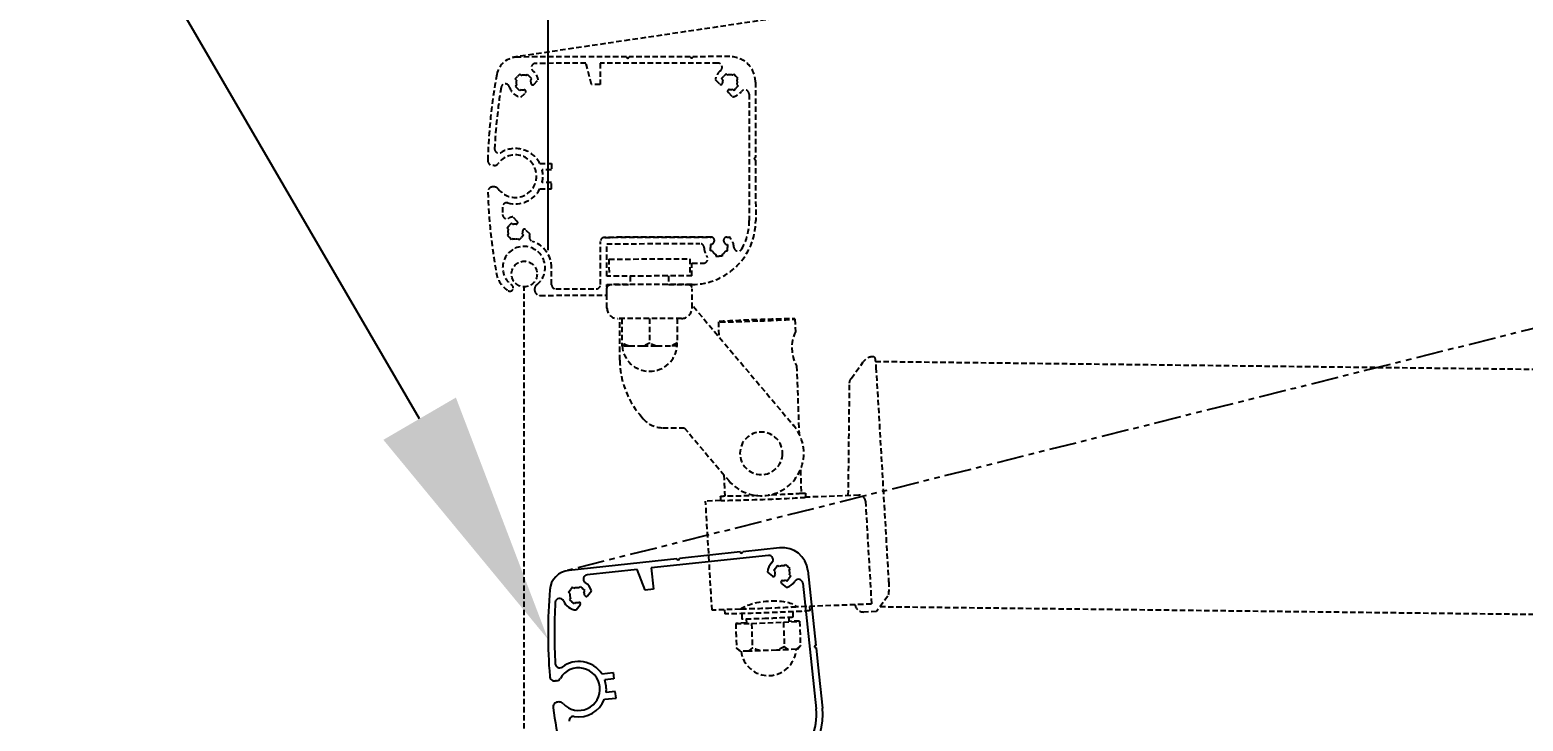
# Model space of a CAD drawing. Header units: millimetres. Extents: x 2183 to 14812, y 264 to 8523.
# Drawn here: x 7991.5 to 8342.5, y 4264.2 to 4426.6 of the extents above; entities that cross this region are included whole.
import ezdxf
from ezdxf import colors
from ezdxf.entities.mleader import LeaderData, LeaderLine
from ezdxf.math import Vec2, Vec3

# ---------------------------------------------------------------- set-up
doc = ezdxf.new("R2010")
doc.units = ezdxf.units.MM
doc.header["$LTSCALE"] = 0.2
doc.linetypes.add('HIDDEN', pattern=[9.525, 6.35, -3.175])
doc.linetypes.add('PHANTOM', pattern=[63.5, 31.75, -6.35, 6.35, -6.35, 6.35, -6.35])
doc.layers.get('Defpoints').update_dxf_attribs({"color": 9})
for name, color, linetype in [('キャンバス', 210, 'PHANTOM'), ('寸法1', 2, 'Continuous'), ('引出線', 2, 'Continuous'), ('製品', 4, 'Continuous'), ('隠れ線', 5, 'HIDDEN')]:
    doc.layers.add(name, color=color, linetype=linetype)
doc.styles.add('TENPAL（ｺﾞｼｯｸ)', font='MS PGothic.ttf')
doc.dimstyles.new('030-TENPAL', dxfattribs={"dimscale": 30, "dimtxt": 2, "dimasz": 2.5, "dimexe": 0, "dimexo": 3, "dimgap": 0.5, "dimtad": 1, "dimlfac": -1, "dimdsep": 46, "dimtxsty": 'TENPAL（ｺﾞｼｯｸ)', "dimblk1": 'DOTSMALL', "dimblk2": 'DOTSMALL', "dimsah": 1, "dimcen": 3, "dimazin": 2, "dimtfac": 1, "dimtofl": 0, "dimtmove": 0, "dimatfit": 3, "dimfxl": 1, "dimtolj": 1, "dimtzin": 0, "dimarcsym": 0})

# ---------------------------------------------------------------- blocks, each defined once
blk = doc.blocks.new('_DOTSMALL')
at = {"color": 0, "linetype": 'ByBlock', "const_width": 0.5}
blk.add_lwpolyline([(-0.0625, 0, 1), (0.0625, 0, 1)], format="xyb", close=True, dxfattribs=at)
blk = doc.blocks.new('*D87')
at = {"layer": 'Defpoints', "color": 0, "transparency": 16777216}
for p in [(8113.29, 5406.93), (9413.39, 4654.93), (8113.29, 4284.84)]:
    blk.add_point(p, dxfattribs=at)
at = {"layer": '寸法1', "color": 0, "lineweight": -2, "transparency": 16777216}
for p, q in [((8113.29, 4374.84), (8113.29, 5406.93)), ((9413.39, 5406.93), (8113.29, 5406.93)), ((9413.39, 4744.93), (9413.39, 5406.93))]:
    blk.add_line(p, q, dxfattribs=at)
at = {"layer": '寸法1', "color": 0, "lineweight": -2, "transparency": 16777216, "xscale": 75, "yscale": 75, "zscale": 75, "rotation": 180}
blk.add_blockref('_DOTSMALL', (8113.29, 5406.93), dxfattribs=at)
at = {"layer": '寸法1', "color": 0, "lineweight": -2, "transparency": 16777216, "xscale": 75, "yscale": 75, "zscale": 75}
blk.add_blockref('_DOTSMALL', (9413.39, 5406.93), dxfattribs=at)
at = {"layer": '寸法1', "color": 0, "transparency": 16777216, "insert": (8763.34, 5451.93), "char_height": 60, "attachment_point": 5, "style": 'TENPAL（ｺﾞｼｯｸ)'}
blk.add_mtext('\\A1;D=1300', dxfattribs=at)
blk = doc.blocks.new('*D86')
at = {"layer": 'Defpoints', "color": 0, "transparency": 16777216}
for p in [(9396.78, 4656.93), (7313.4, 4161.23), (8191.29, 4161.23)]:
    blk.add_point(p, dxfattribs=at)
at = {"layer": '寸法1', "color": 0, "lineweight": -2, "transparency": 16777216}
for p, q in [((9306.78, 4656.93), (7313.4, 4656.93)), ((7313.4, 4656.93), (7313.4, 4161.23)), ((8101.29, 4161.23), (7313.4, 4161.23))]:
    blk.add_line(p, q, dxfattribs=at)
at = {"layer": '寸法1', "color": 0, "lineweight": -2, "transparency": 16777216, "xscale": 75, "yscale": 75, "zscale": 75}
for p, rotation in [((7313.4, 4656.93), 90), ((7313.4, 4161.23), 270)]:
    blk.add_blockref('_DOTSMALL', p, dxfattribs=dict(at, rotation=rotation))
at = {"layer": '寸法1', "color": 0, "transparency": 16777216, "insert": (7268.4, 4409.08), "char_height": 60, "attachment_point": 5, "rotation": 90, "style": 'TENPAL（ｺﾞｼｯｸ)'}
blk.add_mtext('\\A1;H=496', dxfattribs=at)
blk = doc.blocks.new('*D89')
at = {"layer": 'Defpoints', "color": 0, "transparency": 16777216}
for p in [(9396.78, 4656.93), (7163.4, 1356.93), (7965.37, 1356.93)]:
    blk.add_point(p, dxfattribs=at)
at = {"layer": '寸法1', "color": 0, "lineweight": -2, "transparency": 16777216}
for p, q in [((9306.78, 4656.93), (7163.4, 4656.93)), ((7163.4, 4656.93), (7163.4, 1356.93)), ((7875.37, 1356.93), (7163.4, 1356.93))]:
    blk.add_line(p, q, dxfattribs=at)
at = {"layer": '寸法1', "color": 0, "lineweight": -2, "transparency": 16777216, "xscale": 75, "yscale": 75, "zscale": 75}
for p, rotation in [((7163.4, 4656.93), 90), ((7163.4, 1356.93), 270)]:
    blk.add_blockref('_DOTSMALL', p, dxfattribs=dict(at, rotation=rotation))
at = {"layer": '寸法1', "color": 0, "transparency": 16777216, "insert": (7118.4, 3006.93), "char_height": 60, "attachment_point": 5, "rotation": 90, "style": 'TENPAL（ｺﾞｼｯｸ)'}
blk.add_mtext('\\A1;3300', dxfattribs=at)

msp = doc.modelspace()

# ---------------------------------------------------------------- linework, layer by layer
at = {"layer": 'キャンバス', "color": 210, "extrusion": (2e-16, 1, 0)}
msp.add_line((9321.503, 4600.709), (8116.692, 4299.339), dxfattribs=at)
at = {"layer": '製品'}
for p, q in [((8158.483, 4303.932), (8144.164, 4302.4)), ((8167.73, 4304.921), (8159.079, 4303.995)), ((8143.568, 4302.337), (8118.147, 4299.618)), ((8134.242, 4299.831), (8122.477, 4298.572)), ((8136.105, 4295.001), (8134.242, 4299.831)), ((8165.077, 4303.128), (8137.562, 4300.186)), ((8137.562, 4300.186), (8138.094, 4295.214)), ((8166.34, 4299.627), (8166.811, 4300.21)), ((8167.282, 4300.794), (8166.811, 4300.21)), ((8167.608, 4300.531), (8167.282, 4300.794)), ((8168.777, 4300.656), (8169.04, 4300.982)), ((8168.777, 4300.656), (8169.04, 4300.982)), ((8168.777, 4300.656), (8169.04, 4300.982)), ((8168.777, 4300.656), (8169.04, 4300.982)), ((8168.777, 4300.656), (8169.04, 4300.982)), ((8168.777, 4300.656), (8169.04, 4300.982)), ((8168.777, 4300.656), (8169.04, 4300.982)), ((8168.777, 4300.656), (8169.04, 4300.982)), ((8169.04, 4300.982), (8169.624, 4300.511)), ((8169.04, 4300.982), (8169.624, 4300.511)), ((8169.04, 4300.982), (8169.624, 4300.511)), ((8169.04, 4300.982), (8169.624, 4300.511)), ((8169.04, 4300.982), (8169.624, 4300.511)), ((8169.04, 4300.982), (8169.624, 4300.511)), ((8169.04, 4300.982), (8169.624, 4300.511)), ((8169.04, 4300.982), (8169.624, 4300.511)), ((8170.208, 4300.04), (8169.624, 4300.511)), ((8170.208, 4300.04), (8169.624, 4300.511)), ((8170.208, 4300.04), (8169.624, 4300.511)), ((8170.208, 4300.04), (8169.624, 4300.511)), ((8169.945, 4299.714), (8170.208, 4300.04)), ((8169.945, 4299.714), (8170.208, 4300.04)), ((8169.945, 4299.714), (8170.208, 4300.04)), ((8169.945, 4299.714), (8170.208, 4300.04)), ((8164.877, 4299.202), (8166.056, 4298.25)), ((8166.666, 4299.364), (8166.34, 4299.627)), ((8166.402, 4298.196), (8166.436, 4298.209)), ((8168.042, 4296.873), (8168.048, 4296.909)), ((8168.168, 4296.546), (8169.348, 4295.594)), ((8169.128, 4297.378), (8169.454, 4297.115)), ((8169.454, 4297.115), (8169.925, 4297.699)), ((8170.395, 4298.282), (8169.925, 4297.699)), ((8170.069, 4298.545), (8170.395, 4298.282)), ((8173.143, 4296.621), (8176.298, 4267.117)), ((8174.334, 4299.593), (8176.216, 4281.993)), ((8118.115, 4294.469), (8118.586, 4295.053)), ((8118.115, 4294.469), (8118.586, 4295.053)), ((8118.115, 4294.469), (8118.586, 4295.053)), ((8118.115, 4294.469), (8118.586, 4295.053)), ((8118.115, 4294.469), (8118.586, 4295.053)), ((8118.115, 4294.469), (8118.586, 4295.053)), ((8118.115, 4294.469), (8118.586, 4295.053)), ((8118.115, 4294.469), (8118.586, 4295.053)), ((8118.441, 4294.206), (8118.115, 4294.469)), ((8118.441, 4294.206), (8118.115, 4294.469)), ((8118.441, 4294.206), (8118.115, 4294.469)), ((8118.441, 4294.206), (8118.115, 4294.469)), ((8118.441, 4294.206), (8118.115, 4294.469)), ((8118.441, 4294.206), (8118.115, 4294.469)), ((8118.441, 4294.206), (8118.115, 4294.469)), ((8118.441, 4294.206), (8118.115, 4294.469)), ((8118.566, 4293.038), (8118.303, 4292.712)), ((8118.303, 4292.712), (8118.887, 4292.241)), ((8119.057, 4295.637), (8118.586, 4295.053)), ((8119.057, 4295.637), (8118.586, 4295.053)), ((8119.057, 4295.637), (8118.586, 4295.053)), ((8119.057, 4295.637), (8118.586, 4295.053)), ((8119.383, 4295.374), (8119.057, 4295.637)), ((8119.383, 4295.374), (8119.057, 4295.637)), ((8119.383, 4295.374), (8119.057, 4295.637)), ((8119.383, 4295.374), (8119.057, 4295.637)), ((8120.552, 4295.499), (8120.815, 4295.825)), ((8120.815, 4295.825), (8121.399, 4295.354)), ((8121.982, 4294.883), (8121.399, 4295.354)), ((8121.719, 4294.557), (8121.982, 4294.883)), ((8122.225, 4293.471), (8122.189, 4293.477)), ((8122.551, 4293.597), (8123.503, 4294.777)), ((8138.094, 4295.214), (8136.105, 4295.001)), ((8119.471, 4291.77), (8118.887, 4292.241)), ((8119.734, 4292.096), (8119.471, 4291.77)), ((8119.896, 4290.306), (8120.848, 4291.485)), ((8120.902, 4291.831), (8120.889, 4291.865)), ((8176.28, 4281.396), (8176.705, 4277.419)), ((8125.908, 4275.305), (8128.627, 4275.596)), ((8128.627, 4275.596), (8128.786, 4274.105)), ((8176.705, 4277.419), (8177.79, 4267.277)), ((8115.281, 4273.666), (8115.011, 4273.637)), ((8128.786, 4274.105), (8126.623, 4273.873)), ((8115.813, 4268.694), (8115.542, 4268.666)), ((8126.546, 4269.339), (8129.265, 4269.63)), ((8129.105, 4271.122), (8126.942, 4270.89)), ((8129.265, 4269.63), (8129.105, 4271.122))]:
    msp.add_line(p, q, dxfattribs=at)
for centre, radius, start, end in [((8158.781, 4303.964), 0.3, 186.10419, 6.10419), ((8168.368, 4298.955), 6, 6.10419, 96.10419), ((8143.866, 4302.368), 0.3, 186.10419, 6.10419), ((8168.368, 4298.955), 3.5, 135.04663, 175.95409), ((8165.183, 4302.134), 1, 315.04663, 96.10419), ((8168.368, 4298.955), 1.75, 76.48112, 115.72725), ((8168.368, 4298.955), 1.75, 346.48112, 25.72725), ((8118.679, 4294.646), 5, 96.10419, 175.50135), ((8122.583, 4297.578), 1, 96.10419, 237.16175), ((8120.143, 4293.797), 3.5, 16.25428, 57.16175), ((8166.276, 4298.522), 0.35, 231.10419, 291.10419), ((8166.31, 4298.536), 0.35, 291.10419, 11.51012), ((8168.368, 4298.955), 1.75, 166.48112, 191.51012), ((8168.388, 4296.818), 0.35, 171.10419, 231.10419), ((8168.394, 4296.855), 0.35, 90.69826, 171.10419), ((8168.368, 4298.955), 1.75, 270.69826, 295.72725), ((8168.368, 4298.955), 3.5, 286.25428, 327.16175), ((8172.149, 4296.514), 1, 6.10419, 147.16175), ((8243.293, 4284.842), 130, 175.50135, 184.45804), ((8115.997, 4292.047), 1, 22.88725, 176.7604), ((8120.143, 4293.797), 1.75, 166.48112, 205.72725), ((8120.143, 4293.797), 1.75, 76.48112, 115.72725), ((8120.143, 4293.797), 1.75, 0.69826, 25.72725), ((8122.243, 4293.823), 0.35, 180.69826, 261.10419), ((8122.279, 4293.817), 0.35, 261.10419, 321.10419), ((8243.293, 4284.842), 128.5, 176.7604, 183.20709), ((8120.143, 4293.797), 3.5, 202.88725, 265.95409), ((8120.143, 4293.797), 1.75, 256.48112, 281.51012), ((8120.562, 4291.739), 0.35, 21.10419, 101.51012), ((8120.575, 4291.705), 0.35, 321.10419, 21.10419), ((8176.248, 4281.695), 0.3, 96.10419, 276.10419), ((8115.993, 4277.709), 1, 183.20709, 306.87505), ((8120.494, 4271.709), 5, 222.7434, 149.46497), ((8120.494, 4271.709), 6.5, 33.59061, 126.87505), ((8114.883, 4274.83), 1.2, 184.45804, 276.10419), ((8115.154, 4274.859), 1.2, 276.10419, 329.46497), ((8120.494, 4271.709), 6.5, 352.76182, 19.44655), ((8115.67, 4267.472), 1.2, 96.10419, 187.75033), ((8115.94, 4267.501), 1.2, 42.7434, 96.10419), ((8120.494, 4271.709), 6.5, 260.63818, 338.61776), ((8243.293, 4284.842), 130, 187.75033, 196.12984), ((8119.274, 4264.309), 1, 80.63818, 186.10419), ((8162.875, 4265.682), 15, 276.10419, 6.10419), ((8162.875, 4265.682), 13.5, 336.4287, 6.10419)]:
    msp.add_arc(centre, radius, start, end, dxfattribs=at)
at = {"layer": '隠れ線', "color": 252, "extrusion": (0.104528, 0.994522, 0)}
msp.add_line((9321.503, 4600.709), (8104.687, 4420.081, -220.5), dxfattribs=at)
at = {"layer": '隠れ線', "color": 252}
for p, q in [((8131.728, 4420.253, -220.5), (8106.163, 4420.206, -220.5)), ((8146.728, 4420.28, -220.5), (8132.328, 4420.254, -220.5)), ((8156.028, 4420.297, -220.5), (8147.328, 4420.281, -220.5)), ((8105.593, 4415.089, -220.5), (8106.123, 4415.62, -220.5)), ((8105.593, 4415.089, -220.5), (8106.123, 4415.62, -220.5)), ((8105.593, 4415.089, -220.5), (8106.123, 4415.62, -220.5)), ((8105.593, 4415.089, -220.5), (8106.123, 4415.62, -220.5)), ((8105.593, 4415.089, -220.5), (8106.123, 4415.62, -220.5)), ((8105.593, 4415.089, -220.5), (8106.123, 4415.62, -220.5)), ((8105.593, 4415.089, -220.5), (8106.123, 4415.62, -220.5)), ((8105.593, 4415.089, -220.5), (8106.123, 4415.62, -220.5)), ((8106.652, 4416.152, -220.5), (8106.123, 4415.62, -220.5)), ((8106.652, 4416.152, -220.5), (8106.123, 4415.62, -220.5)), ((8106.652, 4416.152, -220.5), (8106.123, 4415.62, -220.5)), ((8106.652, 4416.152, -220.5), (8106.123, 4415.62, -220.5)), ((8106.949, 4415.856, -220.5), (8106.652, 4416.152, -220.5)), ((8106.949, 4415.856, -220.5), (8106.652, 4416.152, -220.5)), ((8106.949, 4415.856, -220.5), (8106.652, 4416.152, -220.5)), ((8106.949, 4415.856, -220.5), (8106.652, 4416.152, -220.5)), ((8108.124, 4415.858, -220.5), (8108.42, 4416.155, -220.5)), ((8108.42, 4416.155, -220.5), (8108.951, 4415.626, -220.5)), ((8109.482, 4415.096, -220.5), (8108.951, 4415.626, -220.5)), ((8122.191, 4418.735, -220.5), (8110.36, 4418.714, -220.5)), ((8123.54, 4413.738, -220.5), (8122.191, 4418.735, -220.5)), ((8153.203, 4418.792, -220.5), (8125.531, 4418.741, -220.5)), ((8125.531, 4418.741, -220.5), (8125.54, 4413.741, -220.5)), ((8154.093, 4415.177, -220.5), (8154.623, 4415.709, -220.5)), ((8155.152, 4416.24, -220.5), (8154.623, 4415.709, -220.5)), ((8155.449, 4415.944, -220.5), (8155.152, 4416.24, -220.5)), ((8156.624, 4415.946, -220.5), (8156.92, 4416.243, -220.5)), ((8156.624, 4415.946, -220.5), (8156.92, 4416.243, -220.5)), ((8156.624, 4415.946, -220.5), (8156.92, 4416.243, -220.5)), ((8156.624, 4415.946, -220.5), (8156.92, 4416.243, -220.5)), ((8156.624, 4415.946, -220.5), (8156.92, 4416.243, -220.5)), ((8156.624, 4415.946, -220.5), (8156.92, 4416.243, -220.5)), ((8156.624, 4415.946, -220.5), (8156.92, 4416.243, -220.5)), ((8156.624, 4415.946, -220.5), (8156.92, 4416.243, -220.5)), ((8156.92, 4416.243, -220.5), (8157.451, 4415.714, -220.5)), ((8156.92, 4416.243, -220.5), (8157.451, 4415.714, -220.5)), ((8156.92, 4416.243, -220.5), (8157.451, 4415.714, -220.5)), ((8156.92, 4416.243, -220.5), (8157.451, 4415.714, -220.5)), ((8156.92, 4416.243, -220.5), (8157.451, 4415.714, -220.5)), ((8156.92, 4416.243, -220.5), (8157.451, 4415.714, -220.5)), ((8156.92, 4416.243, -220.5), (8157.451, 4415.714, -220.5)), ((8156.92, 4416.243, -220.5), (8157.451, 4415.714, -220.5)), ((8157.982, 4415.184, -220.5), (8157.451, 4415.714, -220.5)), ((8157.982, 4415.184, -220.5), (8157.451, 4415.714, -220.5)), ((8157.982, 4415.184, -220.5), (8157.451, 4415.714, -220.5)), ((8157.982, 4415.184, -220.5), (8157.451, 4415.714, -220.5)), ((8105.89, 4414.793, -220.5), (8105.593, 4415.089, -220.5)), ((8105.89, 4414.793, -220.5), (8105.593, 4415.089, -220.5)), ((8105.89, 4414.793, -220.5), (8105.593, 4415.089, -220.5)), ((8105.89, 4414.793, -220.5), (8105.593, 4415.089, -220.5)), ((8105.89, 4414.793, -220.5), (8105.593, 4415.089, -220.5)), ((8105.89, 4414.793, -220.5), (8105.593, 4415.089, -220.5)), ((8105.89, 4414.793, -220.5), (8105.593, 4415.089, -220.5)), ((8105.89, 4414.793, -220.5), (8105.593, 4415.089, -220.5)), ((8105.892, 4413.618, -220.5), (8105.596, 4413.321, -220.5)), ((8105.596, 4413.321, -220.5), (8106.128, 4412.792, -220.5)), ((8106.659, 4412.263, -220.5), (8106.128, 4412.792, -220.5)), ((8106.955, 4412.559, -220.5), (8106.659, 4412.263, -220.5)), ((8108.088, 4412.174, -220.5), (8108.079, 4412.21, -220.5)), ((8109.187, 4414.799, -220.5), (8109.482, 4415.096, -220.5)), ((8109.576, 4413.667, -220.5), (8109.54, 4413.676, -220.5)), ((8109.914, 4413.758, -220.5), (8110.983, 4414.832, -220.5)), ((8125.54, 4413.741, -220.5), (8123.54, 4413.738, -220.5)), ((8152.593, 4414.907, -220.5), (8153.667, 4413.838, -220.5)), ((8154.005, 4413.748, -220.5), (8154.04, 4413.757, -220.5)), ((8154.39, 4414.882, -220.5), (8154.093, 4415.177, -220.5)), ((8155.498, 4412.26, -220.5), (8155.507, 4412.296, -220.5)), ((8156.63, 4412.65, -220.5), (8156.927, 4412.354, -220.5)), ((8156.927, 4412.354, -220.5), (8157.456, 4412.885, -220.5)), ((8157.985, 4413.417, -220.5), (8157.456, 4412.885, -220.5)), ((8157.687, 4414.888, -220.5), (8157.982, 4415.184, -220.5)), ((8157.687, 4414.888, -220.5), (8157.982, 4415.184, -220.5)), ((8157.687, 4414.888, -220.5), (8157.982, 4415.184, -220.5)), ((8157.687, 4414.888, -220.5), (8157.982, 4415.184, -220.5)), ((8157.689, 4413.712, -220.5), (8157.985, 4413.417, -220.5)), ((8162.039, 4414.308, -220.5), (8162.071, 4396.608, -220.5)), ((8106.929, 4410.762, -220.5), (8107.999, 4411.836, -220.5)), ((8155.589, 4411.922, -220.5), (8156.662, 4410.853, -220.5)), ((8160.544, 4411.477, -220.5), (8160.598, 4381.805, -220.5)), ((8100.6, 4394.696, -220.5), (8100.328, 4394.696, -220.5)), ((8111.34, 4395.216, -220.5), (8114.074, 4395.221, -220.5)), ((8114.074, 4395.221, -220.5), (8114.077, 4393.721, -220.5)), ((8162.073, 4396.008, -220.5), (8162.08, 4392.008, -220.5)), ((8114.077, 4393.721, -220.5), (8111.901, 4393.717, -220.5)), ((8162.08, 4392.008, -220.5), (8162.098, 4381.808, -220.5)), ((8100.609, 4389.696, -220.5), (8100.337, 4389.696, -220.5)), ((8111.351, 4389.216, -220.5), (8114.085, 4389.221, -220.5)), ((8114.082, 4390.721, -220.5), (8111.907, 4390.717, -220.5)), ((8114.085, 4389.221, -220.5), (8114.082, 4390.721, -220.5)), ((8102.593, 4384.971, -220.5), (8102.596, 4383.231, -220.5)), ((8103.657, 4380.085, -220.5), (8104.186, 4380.617, -220.5)), ((8104.716, 4381.148, -220.5), (8104.186, 4380.617, -220.5)), ((8105.012, 4380.852, -220.5), (8104.716, 4381.148, -220.5)), ((8106.054, 4381.58, -220.5), (8104.98, 4382.649, -220.5)), ((8106.145, 4381.242, -220.5), (8106.135, 4381.206, -220.5)), ((8103.954, 4379.79, -220.5), (8103.657, 4380.085, -220.5)), ((8103.956, 4378.614, -220.5), (8103.66, 4378.318, -220.5)), ((8103.956, 4378.614, -220.5), (8103.66, 4378.318, -220.5)), ((8103.956, 4378.614, -220.5), (8103.66, 4378.318, -220.5)), ((8103.956, 4378.614, -220.5), (8103.66, 4378.318, -220.5)), ((8103.66, 4378.318, -220.5), (8104.191, 4377.788, -220.5)), ((8103.66, 4378.318, -220.5), (8104.191, 4377.788, -220.5)), ((8103.66, 4378.318, -220.5), (8104.191, 4377.788, -220.5)), ((8103.66, 4378.318, -220.5), (8104.191, 4377.788, -220.5)), ((8104.723, 4377.259, -220.5), (8104.191, 4377.788, -220.5)), ((8104.723, 4377.259, -220.5), (8104.191, 4377.788, -220.5)), ((8104.723, 4377.259, -220.5), (8104.191, 4377.788, -220.5)), ((8104.723, 4377.259, -220.5), (8104.191, 4377.788, -220.5)), ((8104.723, 4377.259, -220.5), (8104.191, 4377.788, -220.5)), ((8104.723, 4377.259, -220.5), (8104.191, 4377.788, -220.5)), ((8104.723, 4377.259, -220.5), (8104.191, 4377.788, -220.5)), ((8104.723, 4377.259, -220.5), (8104.191, 4377.788, -220.5)), ((8105.018, 4377.556, -220.5), (8104.723, 4377.259, -220.5)), ((8105.018, 4377.556, -220.5), (8104.723, 4377.259, -220.5)), ((8105.018, 4377.556, -220.5), (8104.723, 4377.259, -220.5)), ((8105.018, 4377.556, -220.5), (8104.723, 4377.259, -220.5)), ((8105.018, 4377.556, -220.5), (8104.723, 4377.259, -220.5)), ((8105.018, 4377.556, -220.5), (8104.723, 4377.259, -220.5)), ((8105.018, 4377.556, -220.5), (8104.723, 4377.259, -220.5)), ((8105.018, 4377.556, -220.5), (8104.723, 4377.259, -220.5)), ((8106.194, 4377.558, -220.5), (8106.49, 4377.262, -220.5)), ((8106.49, 4377.262, -220.5), (8107.02, 4377.794, -220.5)), ((8107.549, 4378.325, -220.5), (8107.02, 4377.794, -220.5)), ((8107.252, 4378.62, -220.5), (8107.549, 4378.325, -220.5)), ((8107.638, 4379.754, -220.5), (8107.602, 4379.745, -220.5)), ((8109.049, 4378.595, -220.5), (8107.976, 4379.664, -220.5)), ((8151.643, 4377.889, -220.5), (8126.606, 4377.843, -220.5)), ((8126.606, 4377.843, -220.5), (8151.643, 4377.889, -220.5)), ((8152.25, 4377.54, -220.5), (8152.296, 4377.459, -220.5)), ((8154.691, 4377.544, -220.5), (8154.644, 4377.464, -220.5)), ((8155.296, 4377.896, -220.5), (8155.955, 4377.897, -220.5)), ((8125.626, 4366.742, -220.5), (8125.607, 4376.842, -220.5)), ((8127.108, 4376.344, -220.5), (8148.972, 4376.384, -220.5)), ((8127.122, 4368.744, -220.5), (8127.108, 4376.344, -220.5)), ((8151.891, 4376.175, -220.5), (8151.473, 4376.175, -220.5)), ((8151.473, 4376.175, -220.5), (8151.474, 4375.425, -220.5)), ((8151.475, 4374.675, -220.5), (8151.474, 4375.425, -220.5)), ((8151.894, 4374.675, -220.5), (8151.475, 4374.675, -220.5)), ((8152.727, 4373.846, -220.5), (8152.728, 4373.427, -220.5)), ((8152.727, 4373.846, -220.5), (8152.728, 4373.427, -220.5)), ((8152.727, 4373.846, -220.5), (8152.728, 4373.427, -220.5)), ((8152.727, 4373.846, -220.5), (8152.728, 4373.427, -220.5)), ((8152.728, 4373.427, -220.5), (8153.478, 4373.428, -220.5)), ((8152.728, 4373.427, -220.5), (8153.478, 4373.428, -220.5)), ((8152.728, 4373.427, -220.5), (8153.478, 4373.428, -220.5)), ((8152.728, 4373.427, -220.5), (8153.478, 4373.428, -220.5)), ((8154.228, 4373.43, -220.5), (8153.478, 4373.428, -220.5)), ((8154.228, 4373.43, -220.5), (8153.478, 4373.428, -220.5)), ((8154.228, 4373.43, -220.5), (8153.478, 4373.428, -220.5)), ((8154.228, 4373.43, -220.5), (8153.478, 4373.428, -220.5)), ((8154.228, 4373.43, -220.5), (8153.478, 4373.428, -220.5)), ((8154.228, 4373.43, -220.5), (8153.478, 4373.428, -220.5)), ((8154.228, 4373.43, -220.5), (8153.478, 4373.428, -220.5)), ((8154.228, 4373.43, -220.5), (8153.478, 4373.428, -220.5)), ((8154.227, 4373.848, -220.5), (8154.228, 4373.43, -220.5)), ((8154.227, 4373.848, -220.5), (8154.228, 4373.43, -220.5)), ((8154.227, 4373.848, -220.5), (8154.228, 4373.43, -220.5)), ((8154.227, 4373.848, -220.5), (8154.228, 4373.43, -220.5)), ((8154.227, 4373.848, -220.5), (8154.228, 4373.43, -220.5)), ((8154.227, 4373.848, -220.5), (8154.228, 4373.43, -220.5)), ((8154.227, 4373.848, -220.5), (8154.228, 4373.43, -220.5)), ((8154.227, 4373.848, -220.5), (8154.228, 4373.43, -220.5)), ((8155.054, 4376.181, -220.5), (8155.473, 4376.182, -220.5)), ((8155.056, 4374.681, -220.5), (8155.475, 4374.682, -220.5)), ((8155.473, 4376.182, -220.5), (8155.474, 4375.432, -220.5)), ((8155.475, 4374.682, -220.5), (8155.474, 4375.432, -220.5)), ((8114.126, 4366.721, -220.5), (8114.118, 4370.721, -220.5)), ((8127.613, 4372.745, -220.5), (8146.613, 4372.779, -220.5)), ((8127.613, 4372.745, -220.5), (8127.62, 4368.745, -220.5)), ((8146.613, 4372.779, -220.5), (8146.62, 4368.78, -220.5)), ((8147.117, 4371.781, -220.5), (8149.833, 4371.786, -220.5)), ((8147.122, 4368.781, -220.5), (8147.117, 4371.781, -220.5)), ((8147.122, 4368.781, -220.5), (8127.122, 4368.744, -220.5)), ((8127.126, 4366.744, -220.5), (8132.626, 4366.754, -220.5)), ((8127.13, 4364.244, -220.5), (8127.126, 4366.744, -220.5)), ((8147.126, 4366.781, -220.5), (8128.126, 4366.746, -220.5)), ((8132.622, 4368.754, -220.5), (8132.626, 4366.754, -220.5)), ((8141.622, 4368.771, -220.5), (8141.626, 4366.771, -220.5)), ((8141.626, 4366.771, -220.5), (8147.126, 4366.781, -220.5)), ((8105.127, 4365.935, -220.5), (8105.127, 4365.991, -220.5)), ((8110.128, 4365.688, -220.5), (8110.128, 4365.513, -220.5)), ((8111.43, 4364.216, -220.5), (8127.13, 4364.244, -220.5)), ((8115.128, 4365.722, -220.5), (8124.628, 4365.74, -220.5)), ((8127.136, 4361.245, -220.5), (8127.128, 4365.744, -220.5)), ((8147.127, 4365.781, -220.5), (8147.127, 4365.783, -220.5)), ((8147.136, 4361.281, -220.5), (8147.127, 4365.781, -220.5)), ((8147.456, 4361.604, -220.5), (8171.056, 4333.586, -220.5)), ((8144.64, 4358.777, -220.5), (8129.64, 4358.749, -220.5)), ((8130.157, 4349.002, -220.5), (8130.138, 4358.75, -220.5)), ((8130.64, 4358.751, -220.5), (8130.652, 4352.336, -220.5)), ((8137.14, 4358.763, -220.5), (8137.151, 4352.995, -220.5)), ((8143.64, 4358.775, -220.5), (8143.65, 4353.063, -220.5)), ((8153.321, 4358.01, -220.5), (8153.45, 4354.489, -220.5)), ((8171.309, 4358.665, -220.5), (8171.419, 4355.667, -220.5)), ((8135.555, 4352.275, -220.5), (8132.249, 4352.298, -220.5)), ((8142.054, 4352.315, -220.5), (8138.749, 4352.281, -220.5)), ((8143.652, 4352.36, -220.5), (8143.65, 4353.063, -220.5)), ((8171.419, 4355.667, -220.5), (8171.418, 4355.667, -220.5)), ((8189.899, 4349.818, -220.5), (8189.697, 4349.811, -220.5)), ((8171.71, 4347.674, -220.5), (8172.289, 4331.75, -220.5)), ((8184.546, 4344.707, -220.5), (8187.394, 4348.588, -220.5)), ((8190.241, 4348.707, -220.5), (8677.054, 4342.931, -220.5)), ((8190.374, 4347.311, -220.5), (8193.337, 4297.036, -220.5)), ((8183.87, 4317.172, -220.5), (8184.175, 4343.598, -220.5)), ((8134.86, 4336.203, -220.5), (8135.673, 4335.236, -220.5)), ((8140.274, 4333.102, -220.5), (8145.308, 4333.111, -220.5)), ((8145.308, 4333.111, -220.5), (8155.759, 4320.703, -220.5)), ((8154.631, 4322.043, -220.5), (8154.813, 4317.042, -220.5)), ((8172.601, 4323.199, -220.5), (8172.801, 4317.697, -220.5)), ((8173.8, 4317.733, -220.5), (8173.837, 4316.734, -220.5)), ((8186.336, 4317.266, -220.5), (8173.835, 4316.787, -220.5)), ((8153.85, 4316.021, -220.5), (8150.326, 4315.886, -220.5)), ((8151.837, 4290.255, -220.5), (8150.326, 4315.886, -220.5)), ((8153.814, 4317.006, -220.5), (8153.85, 4316.006, -220.5)), ((8187.89, 4315.856, -220.5), (8189.315, 4291.692, -220.5)), ((8193.151, 4293.587, -220.5), (8190.482, 4289.95, -220.5)), ((8158.498, 4290.51, -220.5), (8151.837, 4290.255, -220.5)), ((8154.784, 4290.368, -220.5), (8154.818, 4289.422, -220.5)), ((8158.82, 4289.448, -220.5), (8158.866, 4288.173, -220.5)), ((8170.812, 4289.885, -220.5), (8170.858, 4288.61, -220.5)), ((8189.315, 4291.692, -220.5), (8171.631, 4291.014, -220.5)), ((8174.769, 4291.134, -220.5), (8174.805, 4290.15, -220.5)), ((8190.482, 4289.95, -220.5), (8187.49, 4289.835, -220.5)), ((8191.331, 4291.107, -220.5), (8679.26, 4285.373, -220.5)), ((8159.899, 4287.275, -220.5), (8157.398, 4287.12, -220.5)), ((8157.398, 4287.12, -220.5), (8161.112, 4287.158, -220.5)), ((8157.398, 4287.12, -220.5), (8157.608, 4281.356, -220.5)), ((8159.867, 4288.161, -220.5), (8159.902, 4287.211, -220.5)), ((8161.112, 4287.158, -220.5), (8168.612, 4287.431, -220.5)), ((8161.112, 4287.158, -220.5), (8161.322, 4281.394, -220.5)), ((8168.612, 4287.431, -220.5), (8172.399, 4287.665, -220.5)), ((8168.612, 4287.431, -220.5), (8168.822, 4281.666, -220.5)), ((8169.861, 4288.524, -220.5), (8169.895, 4287.575, -220.5)), ((8172.399, 4287.665, -220.5), (8169.893, 4287.639, -220.5)), ((8172.399, 4287.665, -220.5), (8172.609, 4281.901, -220.5)), ((8158.366, 4280.65, -220.5), (8157.7, 4281.268, -220.5)), ((8160.435, 4280.654, -220.5), (8158.547, 4280.635, -220.5)), ((8167.005, 4280.869, -220.5), (8163.191, 4280.73, -220.5)), ((8171.705, 4281.112, -220.5), (8169.779, 4280.993, -220.5)), ((8171.904, 4281.143, -220.5), (8172.572, 4281.861, -220.5))]:
    msp.add_line(p, q, dxfattribs=at)
at = {"layer": '隠れ線', "color": 252, "extrusion": (0.965926, -0.258819, 0)}
msp.add_line((8107.696, 4214.818, -220.5), (8107.696, 4366.229, -220.5), dxfattribs=at)
at = {"layer": '隠れ線', "color": 252}
msp.add_circle((8107.696, 4369.229, -220.5), 3, dxfattribs=at)
for centre, radius, start, end in [((8106.172, 4415.206, -220.5), 5, 90.10419, 169.50135), ((8132.028, 4420.253, -220.5), 0.3, 180.10419, 0.10419), ((8147.028, 4420.281, -220.5), 0.3, 180.10419, 0.10419), ((8156.039, 4414.297, -220.5), 6, 0.10419, 90.10419), ((8229.079, 4392.43, -220.5), 130, 169.50135, 178.45804), ((8107.539, 4414.209, -220.5), 1.75, 70.48112, 109.72725), ((8110.361, 4417.714, -220.5), 1, 90.10419, 231.16175), ((8107.539, 4414.209, -220.5), 3.5, 10.25428, 51.16175), ((8156.039, 4414.297, -220.5), 3.5, 129.04663, 169.95409), ((8153.204, 4417.792, -220.5), 1, 309.04663, 90.10419), ((8156.039, 4414.297, -220.5), 1.75, 70.48112, 109.72725), ((8229.079, 4392.43, -220.5), 128.5, 170.7604, 177.20709), ((8103.233, 4412.902, -220.5), 1, 16.88725, 170.7604), ((8107.539, 4414.209, -220.5), 3.5, 196.88725, 259.95409), ((8107.539, 4414.209, -220.5), 1.75, 160.48112, 199.72725), ((8107.539, 4414.209, -220.5), 1.75, 250.48112, 275.51012), ((8107.741, 4412.118, -220.5), 0.35, 15.10419, 95.51012), ((8107.751, 4412.083, -220.5), 0.35, 315.10419, 15.10419), ((8107.539, 4414.209, -220.5), 1.75, 354.69826, 19.72725), ((8109.63, 4414.015, -220.5), 0.35, 174.69826, 255.10419), ((8109.666, 4414.005, -220.5), 0.35, 255.10419, 315.10419), ((8153.914, 4414.086, -220.5), 0.35, 225.10419, 285.10419), ((8153.949, 4414.095, -220.5), 0.35, 285.10419, 5.51012), ((8156.039, 4414.297, -220.5), 1.75, 160.48112, 185.51012), ((8155.836, 4412.17, -220.5), 0.35, 165.10419, 225.10419), ((8155.845, 4412.206, -220.5), 0.35, 84.69826, 165.10419), ((8156.039, 4414.297, -220.5), 1.75, 264.69826, 289.72725), ((8156.039, 4414.297, -220.5), 3.5, 280.25428, 321.16175), ((8156.039, 4414.297, -220.5), 1.75, 340.48112, 19.72725), ((8159.544, 4411.475, -220.5), 1, 0.10419, 141.16175), ((8101.731, 4398.642, -220.5), 1, 177.20709, 300.87505), ((8105.579, 4392.205, -220.5), 6.5, 27.59061, 120.87505), ((8100.326, 4395.896, -220.5), 1.2, 178.45804, 270.10419), ((8100.598, 4395.896, -220.5), 1.2, 270.10419, 323.46497), ((8105.579, 4392.205, -220.5), 5, 216.7434, 143.46497), ((8162.072, 4396.308, -220.5), 0.3, 90.10419, 270.10419), ((8105.579, 4392.205, -220.5), 6.5, 346.76182, 13.44655), ((8100.339, 4388.496, -220.5), 1.2, 90.10419, 181.75033), ((8229.079, 4392.43, -220.5), 130, 181.75033, 190.12984), ((8100.611, 4388.496, -220.5), 1.2, 36.7434, 90.10419), ((8105.579, 4392.205, -220.5), 6.5, 254.63818, 332.61776), ((8103.593, 4384.973, -220.5), 1, 74.63818, 180.10419), ((8103.596, 4383.233, -220.5), 1, 180.10419, 296.49199), ((8105.603, 4379.205, -220.5), 3.5, 100.25428, 116.49199), ((8105.603, 4379.205, -220.5), 1.75, 84.69826, 109.72725), ((8105.797, 4381.296, -220.5), 0.35, 264.69826, 345.10419), ((8105.806, 4381.332, -220.5), 0.35, 345.10419, 45.10419), ((8147.098, 4381.781, -220.5), 15, 270.10419, 0.10419), ((8147.098, 4381.781, -220.5), 13.5, 330.4287, 0.10419), ((8105.603, 4379.205, -220.5), 1.75, 160.48112, 199.72725), ((8105.603, 4379.205, -220.5), 1.75, 250.48112, 289.72725), ((8105.603, 4379.205, -220.5), 1.75, 340.48112, 5.51012), ((8107.693, 4379.407, -220.5), 0.35, 105.10419, 185.51012), ((8107.729, 4379.416, -220.5), 0.35, 45.10419, 105.10419), ((8109.896, 4377.855, -220.5), 1, 162.53707, 252.32486), ((8105.603, 4379.205, -220.5), 3.5, 342.53707, 349.95409), ((8107.618, 4370.709, -220.5), 6.5, 0.10419, 72.32486), ((8126.607, 4376.843, -220.5), 1, 90.10419, 180.10419), ((8151.644, 4377.189, -220.5), 0.7, 30.10419, 90.10419), ((8151.691, 4377.108, -220.5), 0.7, 316.70574, 30.10419), ((8155.251, 4377.115, -220.5), 0.7, 150.10419, 223.50264), ((8155.297, 4377.196, -220.5), 0.7, 90.10419, 150.10419), ((8153.474, 4375.428, -220.5), 3.5, 2.33768, 44.8521), ((8107.618, 4370.709, -220.5), 5, 307.20179, 235.42607), ((8148.974, 4375.384, -220.5), 1, 0.56305, 90.10419), ((8149.832, 4372.786, -220.5), 1, 270.10419, 35.96276), ((8153.474, 4375.428, -220.5), 3.5, 180.56305, 215.96276), ((8153.474, 4375.428, -220.5), 1.75, 136.70574, 154.72725), ((8153.474, 4375.428, -220.5), 1.75, 205.48112, 244.72725), ((8153.474, 4375.428, -220.5), 1.75, 295.48112, 334.72725), ((8153.474, 4375.428, -220.5), 1.75, 25.48112, 43.50264), ((8157.97, 4375.612, -220.5), 1, 182.33768, 330.4287), ((8107.273, 4370.574, -220.5), 6.249, 189.28981, 237.27723), ((8104.327, 4365.933, -220.5), 0.8, 0.10419, 55.42607), ((8111.428, 4365.691, -220.5), 1.3, 127.20179, 180.10419), ((8115.126, 4366.722, -220.5), 1, 180.10419, 270.10419), ((8124.626, 4366.74, -220.5), 1, 270.10419, 0.10419), ((8104.327, 4365.99, -220.5), 0.8, 237.27723, 0.10419), ((8111.428, 4365.516, -220.5), 1.3, 180.10419, 270.10419), ((8129.636, 4361.249, -220.5), 2.5, 180.23909, 270.10419), ((8144.636, 4361.277, -220.5), 2.5, 270.10419, 0.10416), ((8137.151, 4352.877, -220.5), 6.5, 184.77811, 355.4302), ((8179.386, 4351.955, -220.5), 8.79, 155.01932, 209.15112), ((8150.154, 4349.085, -220.5), 19.997, 180.23975, 220.10755), ((8189.812, 4346.813, -220.5), 3, 92.19511, 143.72542), ((8140.263, 4339.102, -220.5), 6, 220.10867, 270.10405), ((8163.408, 4327.146, -220.5), 10, 220.10764, 40.99172), ((8186.393, 4315.767, -220.5), 1.5, 3.37354, 92.19511), ((8187.415, 4291.835, -220.5), 2.002, 188.39579, 272.16286), ((8165.117, 4281.397, -220.5), 6.5, 186.72768, 357.43723)]:
    msp.add_arc(centre, radius, start, end, dxfattribs=at)
at = {"layer": '隠れ線', "color": 252, "extrusion": (0, 0, -1)}
for centre, major_axis, ratio, start_param, end_param in [((8128.128, 4365.746, -220.5), (1, 0.004), 0.9998874, 3.1439475, 4.7147438), ((8146.127, 4365.779, -220.5), (-1, -0.004), 0.9998874, 1.5731512, 3.1415927), ((8162.315, 4358.338, -220.5), (8.994, 0.327), 0.0148774, 1.4863233, 7.7695086), ((8137.152, 4352.377, -220.5), (6.774, 0.012), 0.0150037, 2.379902, 2.8560152), ((8137.152, 4352.377, -220.5), (6.774, 0.012), 0.0150037, 1.3327044, 1.8088175), ((8137.152, 4352.377, -220.5), (6.774, 0.012), 0.0150037, 0.2855068, 0.7616199), ((8190.013, 4346.821, -220.5), (-0.115, 2.998), 0.1278461, 0, 1.4112645), ((8187.171, 4343.214, -220.5), (2.898, -0.968), 0.7837576, 2.8949915, 3.3881939), ((8163.408, 4327.115, -220.5), (5, 0.021), 0.9998874, 0.109729, 6.3929143), ((8163.807, 4317.369, -220.5), (8.994, 0.327), 0.0148774, 1.7189378, 3.1415927), ((8163.807, 4317.369, -220.5), (8.994, 0.327), 0.0148774, 0, 1.431483), ((8163.807, 4317.369, -220.5), (9.993, 0.364), 0.0148774, 5.8321585, 6.2831853), ((8163.807, 4317.369, -220.5), (9.993, 0.364), 0.0148774, 3.1415927, 3.5926195), ((8163.843, 4316.37, -220.5), (9.993, 0.364), 0.0148774, 0, 3.1415927), ((8192.977, 4296.545, -220.5), (-0.115, 2.998), 0.1278461, 1.4112645, 2.9820608), ((8164.811, 4289.786, -220.5), (9.993, 0.364), 0.0148774, 0, 3.1415927), ((8164.805, 4289.964, -220.5), (-6.981, -0.624), 0.3452166, 0.4748106, 2.9596867), ((8164.775, 4290.785, -220.5), (6.995, 0.255), 0.0148774, 1.4425851, 2.6850231), ((8164.775, 4290.785, -220.5), (6.995, 0.255), 0.0148774, 0.2001471, 1.4425851), ((8164.862, 4288.392, -220.5), (5.996, 0.218), 0.0148774, 1.5769755, 3.1415927), ((8164.862, 4288.392, -220.5), (5.996, 0.218), 0.0148774, 0, 1.5769755), ((8165.135, 4280.898, -220.5), (6.77, 0.246), 0.0148774, 2.9097152, 3.1267131), ((8165.135, 4280.898, -220.5), (6.77, 0.246), 0.0148774, 1.8625176, 2.3386307), ((8165.135, 4280.898, -220.5), (6.77, 0.246), 0.0148774, 0.8153202, 1.2914334), ((8165.135, 4280.898, -220.5), (6.77, 0.246), 0.0148774, 0.0148796, 0.2442357)]:
    msp.add_ellipse(centre, major_axis=major_axis, ratio=ratio, start_param=start_param, end_param=end_param, dxfattribs=at)
at = {"layer": '隠れ線', "color": 252}
for points, weights in [([(8132.249, 4352.298, -220.5), (8131.491, 4352.549, -220.5), (8130.65, 4353.04, -220.5)], [1, 1.01064443182, 1.00435871834]), ([(8137.151, 4352.995, -220.5), (8136.312, 4352.516, -220.5), (8135.555, 4352.275, -220.5)], [1.00435871866, 1.01064443155, 1]), ([(8138.749, 4352.281, -220.5), (8137.991, 4352.519, -220.5), (8137.151, 4352.995, -220.5)], [1, 1.01064443155, 1.00435871866]), ([(8143.65, 4353.063, -220.5), (8142.812, 4352.57, -220.5), (8142.054, 4352.315, -220.5)], [1.00435871834, 1.01064443182, 1]), ([(8158.547, 4280.635, -220.5), (8158.105, 4280.876, -220.5), (8157.608, 4281.356, -220.5)], [1, 1.01064443155, 1.00435871866]), ([(8161.322, 4281.394, -220.5), (8160.859, 4280.905, -220.5), (8160.435, 4280.654, -220.5)], [1.00435871834, 1.01064443182, 1]), ([(8163.191, 4280.73, -220.5), (8162.308, 4280.945, -220.5), (8161.322, 4281.394, -220.5)], [1, 1.01064443741, 1.00435872009]), ([(8168.822, 4281.666, -220.5), (8167.871, 4281.147, -220.5), (8167.005, 4280.869, -220.5)], [1.00435872009, 1.01064443741, 1]), ([(8169.779, 4280.993, -220.5), (8169.329, 4281.212, -220.5), (8168.822, 4281.666, -220.5)], [1, 1.01064443182, 1.00435871834]), ([(8172.609, 4281.901, -220.5), (8172.137, 4281.386, -220.5), (8171.705, 4281.112, -220.5)], [1.00435871866, 1.01064443155, 1])]:
    msp.add_rational_spline(points, weights, degree=2, dxfattribs=at)

# ---------------------------------------------------------------- dimensions: what is measured, and where the dimension line sits
at = {"layer": '寸法1'}
dim = msp.add_linear_dim(base=(8113.293, 5406.927), p1=(9413.395, 4654.927), p2=(8113.293, 4284.842), text='D=<>', dimstyle='030-TENPAL', override={"dimdec": 0}, dxfattribs=at)
dim.commit()
dim.dimension.update_dxf_attribs({"geometry": '*D87', "text_midpoint": (8763.344, 5451.927)})
dim = msp.add_linear_dim(base=(7163.395, 1356.927), p1=(9396.776, 4656.927), p2=(7965.371, 1356.927), angle=90, dimstyle='030-TENPAL', dxfattribs=at)
dim.commit()
dim.dimension.update_dxf_attribs({"geometry": '*D89', "text_midpoint": (7118.395, 3006.927)})
dim = msp.add_linear_dim(base=(7313.395, 4161.232), p1=(9396.776, 4656.927), p2=(8191.288, 4161.232), angle=90, text='H=<>', dimstyle='030-TENPAL', override={"dimdec": 0}, dxfattribs=at)
dim.commit()
dim.dimension.update_dxf_attribs({"geometry": '*D86', "text_midpoint": (7268.395, 4409.079)})

# ---------------------------------------------------------------- leaders
at = {"layer": '引出線'}
ml = msp.add_multileader_mtext('Standard', dxfattribs=at)
ml.set_content('前枠', color=2, style='TENPAL（ｺﾞｼｯｸ)')
ml.set_leader_properties(color=2)
ml.build(insert=Vec2(0, 0))
ml.multileader.update_dxf_attribs({"dogleg_length": 60, "arrow_head_size": 60})
ctx = ml.context
ctx.base_point, ctx.char_height, ctx.arrow_head_size, ctx.landing_gap_size, ctx.plane_origin = Vec3(7648.745, 4589.37), 60, 60, 30, Vec3(7363.302, 5538.896)
ctx.text_align_type = 2
notes = []
notes.append((ctx, [(0, (1, 1, 0), (7935.109, 4589.37), (-1, 0), 60, [(0, [(8113.302, 4283.396)], 0, [])])]))
ctx.mtext.insert, ctx.mtext.alignment, ctx.mtext.flow_direction = Vec3(7845.109, 4623.29), 3, 5
for ctx, leaders in notes:
    for number, flags, end, landing, length, lines in leaders:
        leader = LeaderData()
        leader.index, (leader.has_last_leader_line, leader.has_dogleg_vector, leader.attachment_direction) = number, flags
        leader.last_leader_point, leader.dogleg_vector, leader.dogleg_length = Vec3(end), Vec3(landing), length
        for number, points, colour, breaks in lines:
            line = LeaderLine()
            line.index, line.vertices, line.color, line.breaks = number, Vec3.list(points), colors.encode_raw_color(colour), breaks
            leader.lines.append(line)
        ctx.leaders.append(leader)

doc.saveas('drawing.dxf')
